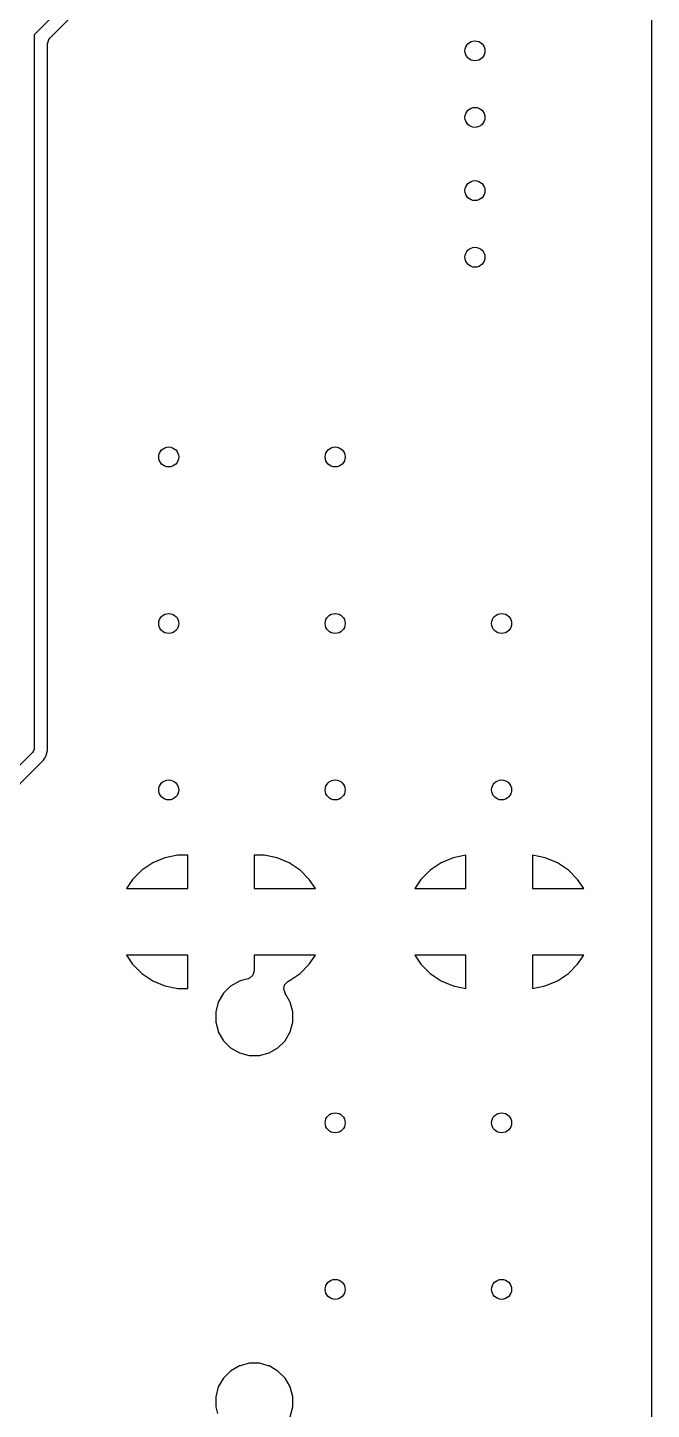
# Model space of a CAD drawing. Extents: x 2.65 to 6.49, y -4.64 to -1.62.
# Drawn here: x 6.117 to 6.486, y -4.205 to -3.388 of the extents above; entities that cross this region are included whole.
import ezdxf

# ---------------------------------------------------------------- set-up
doc = ezdxf.new("R2010")
doc.units = 0
doc.header["$MEASUREMENT"] = 0
doc.layers.add('BLACK', color=7, linetype='CONTINUOUS')

msp = doc.modelspace()

# ---------------------------------------------------------------- linework, layer by layer
at = {"layer": 'BLACK', "linetype": 'CONTINUOUS'}
for p, q in [((6.4862, -1.73242), (6.4862, -4.52742)), ((6.28625, -3.22719), (6.1213, -3.39214)), ((6.13062, -3.39398), (6.22196, -3.30264)), ((6.1213, -3.39214), (6.1213, -3.81374)), ((6.12919, -3.39743), (6.12997, -3.3948)), ((6.12919, -3.8153), (6.12919, -3.39743)), ((6.12997, -3.3948), (6.13062, -3.39398)), ((6.12122, -3.81451), (6.12064, -3.81593)), ((6.1213, -3.81374), (6.12122, -3.81451)), ((6.12015, -3.81652), (5.96721, -3.96946)), ((6.08999, -3.85784), (6.12683, -3.821)), ((6.12064, -3.81593), (6.12015, -3.81652)), ((6.12683, -3.821), (6.12736, -3.82008)), ((6.12736, -3.82008), (6.12839, -3.81831)), ((6.12839, -3.81831), (6.12919, -3.8153)), ((6.19856, -3.87868), (6.19139, -3.88165)), ((6.20616, -3.87717), (6.19856, -3.87868)), ((6.19856, -3.87868), (6.19856, -3.87868)), ((6.21201, -3.87717), (6.20616, -3.87717)), ((6.21201, -3.89685), (6.21201, -3.87717)), ((6.25722, -3.87717), (6.25138, -3.87717)), ((6.25138, -3.87717), (6.25138, -3.89685)), ((6.26483, -3.87868), (6.25722, -3.87717)), ((6.27199, -3.88165), (6.26483, -3.87868)), ((6.26483, -3.87868), (6.26483, -3.87868)), ((6.36903, -3.87868), (6.36186, -3.88165)), ((6.37657, -3.87718), (6.36903, -3.87868)), ((6.36903, -3.87868), (6.36903, -3.87868)), ((6.37657, -3.89685), (6.37657, -3.87718)), ((6.42349, -3.87868), (6.41594, -3.87718)), ((6.41594, -3.87718), (6.41594, -3.89685)), ((6.43066, -3.88165), (6.42349, -3.87868)), ((6.42349, -3.87868), (6.42349, -3.87868)), ((6.18494, -3.88595), (6.17946, -3.89144)), ((6.19139, -3.88165), (6.18494, -3.88595)), ((6.18494, -3.88595), (6.18494, -3.88595)), ((6.19139, -3.88165), (6.19139, -3.88165)), ((6.272, -3.88165), (6.27199, -3.88165)), ((6.27844, -3.88595), (6.272, -3.88165)), ((6.28393, -3.89144), (6.27844, -3.88595)), ((6.27844, -3.88595), (6.27844, -3.88595)), ((6.35541, -3.88595), (6.34993, -3.89144)), ((6.36186, -3.88165), (6.35541, -3.88595)), ((6.35541, -3.88595), (6.35541, -3.88595)), ((6.36186, -3.88165), (6.36186, -3.88165)), ((6.4371, -3.88595), (6.43066, -3.88165)), ((6.43066, -3.88165), (6.43066, -3.88165)), ((6.44259, -3.89144), (6.4371, -3.88595)), ((6.4371, -3.88595), (6.4371, -3.88595)), ((6.17946, -3.89144), (6.17584, -3.89685)), ((6.17946, -3.89144), (6.17946, -3.89144)), ((6.28754, -3.89685), (6.28393, -3.89144)), ((6.28393, -3.89144), (6.28393, -3.89144)), ((6.34993, -3.89144), (6.34631, -3.89685)), ((6.34993, -3.89144), (6.34993, -3.89144)), ((6.4462, -3.89685), (6.44259, -3.89144)), ((6.44259, -3.89144), (6.44259, -3.89144)), ((6.17584, -3.89685), (6.21201, -3.89685)), ((6.25138, -3.89685), (6.28754, -3.89685)), ((6.34631, -3.89685), (6.37657, -3.89685)), ((6.41594, -3.89685), (6.4462, -3.89685)), ((6.21201, -3.93622), (6.17584, -3.93622)), ((6.17584, -3.93622), (6.17946, -3.94163)), ((6.21201, -3.95591), (6.21201, -3.93622)), ((6.28754, -3.93622), (6.25138, -3.93622)), ((6.25138, -3.93622), (6.25138, -3.94547)), ((6.28393, -3.94163), (6.28754, -3.93622)), ((6.37657, -3.93622), (6.34631, -3.93622)), ((6.34631, -3.93622), (6.34993, -3.94163)), ((6.37657, -3.95589), (6.37657, -3.93622)), ((6.4462, -3.93622), (6.41594, -3.93622)), ((6.41594, -3.93622), (6.41594, -3.95589)), ((6.44259, -3.94163), (6.4462, -3.93622)), ((6.17946, -3.94163), (6.17946, -3.94163)), ((6.17946, -3.94163), (6.18494, -3.94712)), ((6.25138, -3.94547), (6.2506, -3.94811)), ((6.27844, -3.94712), (6.28393, -3.94163)), ((6.28393, -3.94163), (6.28393, -3.94163)), ((6.34993, -3.94163), (6.34993, -3.94163)), ((6.34993, -3.94163), (6.35541, -3.94712)), ((6.4371, -3.94712), (6.44259, -3.94163)), ((6.44259, -3.94163), (6.44259, -3.94163)), ((6.18494, -3.94712), (6.18494, -3.94712)), ((6.18494, -3.94712), (6.19139, -3.95142)), ((6.19139, -3.95142), (6.19139, -3.95142)), ((6.19139, -3.95142), (6.19856, -3.95439)), ((6.24257, -3.95157), (6.23737, -3.95458)), ((6.24384, -3.95123), (6.24257, -3.95157)), ((6.24776, -3.95018), (6.24384, -3.95123)), ((6.24852, -3.94991), (6.24776, -3.95018)), ((6.2506, -3.94811), (6.24852, -3.94991)), ((6.26878, -3.95643), (6.26933, -3.95374)), ((6.26933, -3.95374), (6.27125, -3.95177)), ((6.27125, -3.95177), (6.27177, -3.95152)), ((6.27177, -3.95152), (6.272, -3.95142)), ((6.272, -3.95142), (6.27844, -3.94712)), ((6.27844, -3.94712), (6.27844, -3.94712)), ((6.35541, -3.94712), (6.35541, -3.94712)), ((6.35541, -3.94712), (6.36186, -3.95142)), ((6.36186, -3.95142), (6.36186, -3.95142)), ((6.36186, -3.95142), (6.36903, -3.95439)), ((6.42349, -3.95439), (6.43066, -3.95142)), ((6.43066, -3.95142), (6.4371, -3.94712)), ((6.43066, -3.95142), (6.43066, -3.95142)), ((6.4371, -3.94712), (6.4371, -3.94712)), ((6.19856, -3.95439), (6.19856, -3.95439)), ((6.19856, -3.95439), (6.20616, -3.95591)), ((6.20616, -3.95591), (6.20616, -3.95591)), ((6.20616, -3.95591), (6.21201, -3.95591)), ((6.23312, -3.95883), (6.23012, -3.96403)), ((6.23737, -3.95458), (6.23312, -3.95883)), ((6.23312, -3.95883), (6.23312, -3.95883)), ((6.23737, -3.95458), (6.23737, -3.95458)), ((6.26957, -3.95849), (6.26878, -3.95643)), ((6.26947, -3.95855), (6.26957, -3.95849)), ((6.27248, -3.96376), (6.26947, -3.95855)), ((6.36903, -3.95439), (6.36903, -3.95439)), ((6.36903, -3.95439), (6.37657, -3.95589)), ((6.37657, -3.95589), (6.37657, -3.95589)), ((6.41594, -3.95589), (6.42349, -3.95439)), ((6.42349, -3.95439), (6.42349, -3.95439)), ((6.23012, -3.96403), (6.22856, -3.96983)), ((6.22856, -3.96983), (6.22856, -3.97584)), ((6.23012, -3.96403), (6.23012, -3.96403)), ((6.27264, -3.96403), (6.27248, -3.96376)), ((6.27419, -3.96983), (6.27264, -3.96403)), ((6.27419, -3.97584), (6.27419, -3.96983)), ((6.22856, -3.97584), (6.22995, -3.98103)), ((6.27264, -3.98164), (6.27419, -3.97584)), ((6.22995, -3.98103), (6.23012, -3.98164)), ((6.23012, -3.98164), (6.23312, -3.98684)), ((6.26963, -3.98684), (6.27264, -3.98164)), ((6.23312, -3.98684), (6.23312, -3.98684)), ((6.23312, -3.98684), (6.23312, -3.98684)), ((6.23312, -3.98684), (6.23737, -3.99109)), ((6.23737, -3.99109), (6.23737, -3.99109)), ((6.23737, -3.99109), (6.23737, -3.99109)), ((6.23737, -3.99109), (6.24257, -3.99409)), ((6.24257, -3.99409), (6.24257, -3.99409)), ((6.24257, -3.99409), (6.24257, -3.99409)), ((6.24257, -3.99409), (6.24837, -3.99565)), ((6.25438, -3.99565), (6.26018, -3.99409)), ((6.26018, -3.99409), (6.26539, -3.99109)), ((6.26539, -3.99109), (6.26963, -3.98684)), ((6.24837, -3.99565), (6.24837, -3.99565)), ((6.24837, -3.99565), (6.25438, -3.99565)), ((6.25438, -3.99565), (6.25438, -3.99565)), ((6.23737, -4.18214), (6.23312, -4.18638)), ((6.24257, -4.17913), (6.23737, -4.18214)), ((6.23737, -4.18214), (6.23737, -4.18214)), ((6.24312, -4.17899), (6.24257, -4.17913)), ((6.24837, -4.17758), (6.24312, -4.17899)), ((6.25438, -4.17758), (6.24837, -4.17758)), ((6.25963, -4.17899), (6.25438, -4.17758)), ((6.26018, -4.17913), (6.25963, -4.17899)), ((6.26539, -4.18214), (6.26018, -4.17913)), ((6.26018, -4.17913), (6.26018, -4.17913)), ((6.26963, -4.18638), (6.26539, -4.18214)), ((6.26539, -4.18214), (6.26539, -4.18214)), ((6.23312, -4.18639), (6.23012, -4.19159)), ((6.23312, -4.18638), (6.23312, -4.18639)), ((6.26963, -4.18639), (6.26963, -4.18638)), ((6.27239, -4.19116), (6.26963, -4.18639)), ((6.23012, -4.19159), (6.22856, -4.19739)), ((6.22856, -4.19739), (6.22856, -4.2034)), ((6.23012, -4.19159), (6.23012, -4.19159)), ((6.27264, -4.19159), (6.27239, -4.19116)), ((6.27419, -4.19739), (6.27264, -4.19159)), ((6.27419, -4.2034), (6.27419, -4.19739)), ((6.22856, -4.2034), (6.22958, -4.20721)), ((6.27264, -4.2092), (6.27419, -4.2034))]:
    msp.add_line(p, q, dxfattribs=at)
at = {"layer": 'BLACK'}
for centre in [(6.38189, -3.40157), (6.38189, -3.44094), (6.38189, -3.48425), (6.38189, -3.52362), (6.20079, -3.64173), (6.29921, -3.64173), (6.20079, -3.74016), (6.29921, -3.74016), (6.39764, -3.74016), (6.20079, -3.83858), (6.29921, -3.83858), (6.39764, -3.83858), (6.29921, -4.03543), (6.39764, -4.03543), (6.29921, -4.13386), (6.39764, -4.13386)]:
    msp.add_circle(centre, 0.00591, dxfattribs=at)

doc.saveas('drawing.dxf')
